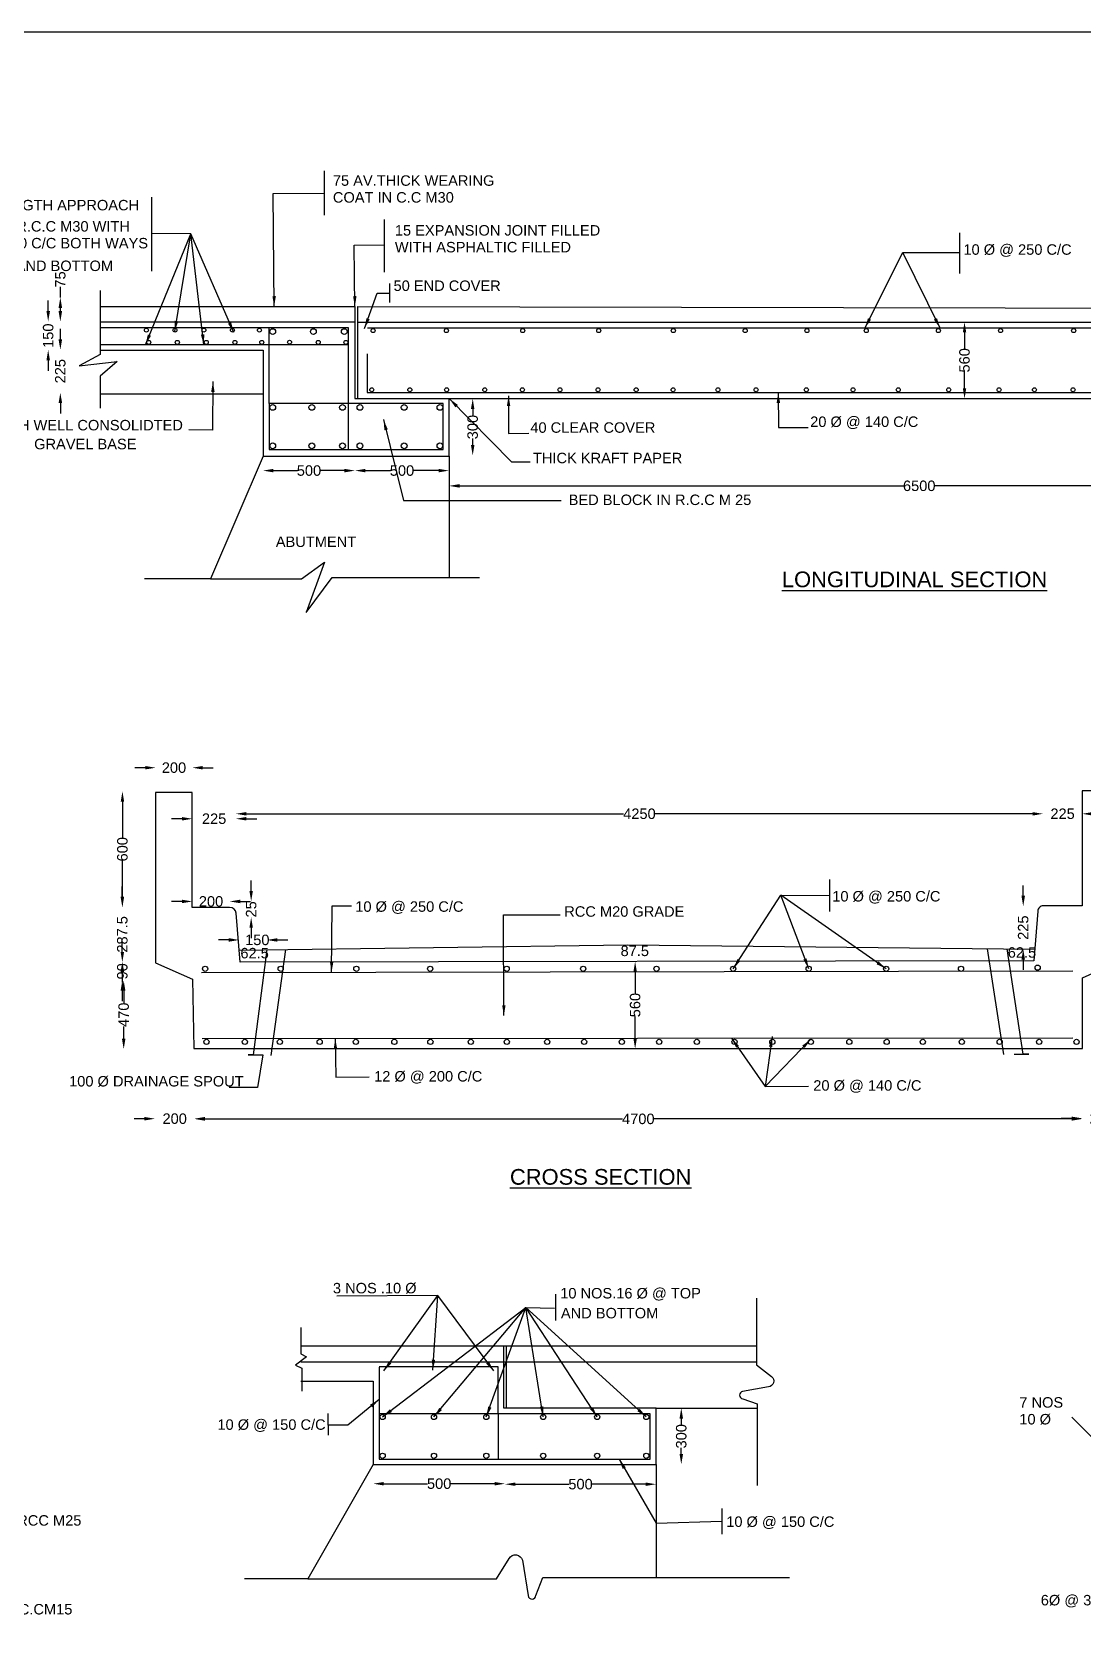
# Model space of a CAD drawing. Header units: millimetres. Extents: x -53216227 to -53198861, y 22132090 to 22143050.
# Drawn here: x -53209085 to -53205064, y 22136948 to 22143050 of the extents above; entities that cross this region are included whole.
import ezdxf

# ---------------------------------------------------------------- set-up
doc = ezdxf.new("R2010")
doc.units = ezdxf.units.MM
doc.header["$MEASUREMENT"] = 0
doc.header["$PDMODE"] = 32
doc.header["$PDSIZE"] = 28
for name, color, linetype in [('DIMENSION', 7, 'Continuous'), ('DRAWING', 2, 'Continuous'), ('TEXT', 7, 'Continuous')]:
    doc.layers.add(name, color=color, linetype=linetype)
doc.styles.get("Standard").update_dxf_attribs({"font": 'arial.ttf', "height": 40})
doc.dimstyles.get("Standard").update_dxf_attribs({"dimtxt": 40, "dimasz": 40, "dimexe": 0.18, "dimexo": 0.0625, "dimgap": 0.09, "dimtad": 0, "dimdec": 0, "dimzin": 0, "dimdsep": 46, "dimtxsty": 'Standard', "dimcen": 0.09, "dimse1": 1, "dimse2": 1, "dimadec": 0, "dimazin": 0, "dimtfac": 1, "dimtdec": 0, "dimtofl": 0, "dimtmove": 0, "dimatfit": 3, "dimfxl": 1, "dimtolj": 1, "dimtzin": 0, "dimarcsym": 0})

# ---------------------------------------------------------------- blocks, each defined once
blk = doc.blocks.new('*D75')
at = {"layer": 'Defpoints', "color": 0, "transparency": 16777216}
for p in [(-53207779.3, 22137496), (-53207779.3, 22137496), (-53207275.4, 22137500.6)]:
    blk.add_point(p, dxfattribs=at)
at = {"layer": 'DIMENSION', "color": 0, "lineweight": -2, "transparency": 16777216}
for p, q in [((-53207739.3, 22137496), (-53207571.6, 22137496)), ((-53207315.4, 22137496), (-53207483.2, 22137496))]:
    blk.add_line(p, q, dxfattribs=at)
at = {"layer": 'DIMENSION', "color": 0, "transparency": 16777216}
for points in [[(-53207739.3, 22137502.6), (-53207739.3, 22137489.3), (-53207779.3, 22137496)], [(-53207315.4, 22137502.6), (-53207315.4, 22137489.3), (-53207275.4, 22137496)]]:
    blk.add_solid(points, dxfattribs=at)
at = {"layer": 'DIMENSION', "color": 0, "transparency": 16777216, "insert": (-53207527.4, 22137496), "char_height": 40, "attachment_point": 5}
blk.add_mtext('\\A1;500', dxfattribs=at)
blk = doc.blocks.new('*D76')
at = {"layer": 'Defpoints', "color": 0, "transparency": 16777216}
for p in [(-53207275.4, 22137496), (-53206698, 22137496), (-53206698, 22137494.1)]:
    blk.add_point(p, dxfattribs=at)
at = {"layer": 'DIMENSION', "color": 0, "lineweight": -2, "transparency": 16777216}
for p, q in [((-53207235.4, 22137494.1), (-53207030.9, 22137494.1)), ((-53206738, 22137494.1), (-53206942.5, 22137494.1))]:
    blk.add_line(p, q, dxfattribs=at)
at = {"layer": 'DIMENSION', "color": 0, "transparency": 16777216}
for points in [[(-53207235.4, 22137500.8), (-53207235.4, 22137487.5), (-53207275.4, 22137494.1)], [(-53206738, 22137500.8), (-53206738, 22137487.5), (-53206698, 22137494.1)]]:
    blk.add_solid(points, dxfattribs=at)
at = {"layer": 'DIMENSION', "color": 0, "transparency": 16777216, "insert": (-53206986.7, 22137494.1), "char_height": 40, "attachment_point": 5}
blk.add_mtext('\\A1;500', dxfattribs=at)
blk = doc.blocks.new('*D77')
at = {"layer": 'Defpoints', "color": 0, "transparency": 16777216}
for p in [(-53206601.3, 22137785.2), (-53206601.3, 22137785.2), (-53206601.3, 22137569.8)]:
    blk.add_point(p, dxfattribs=at)
at = {"layer": 'DIMENSION', "color": 0, "lineweight": -2, "transparency": 16777216}
for p, q in [((-53206601.3, 22137745.2), (-53206601.3, 22137721.7)), ((-53206601.3, 22137609.8), (-53206601.3, 22137633.3))]:
    blk.add_line(p, q, dxfattribs=at)
at = {"layer": 'DIMENSION', "color": 0, "transparency": 16777216}
for points in [[(-53206608, 22137745.2), (-53206594.6, 22137745.2), (-53206601.3, 22137785.2)], [(-53206608, 22137609.8), (-53206594.6, 22137609.8), (-53206601.3, 22137569.8)]]:
    blk.add_solid(points, dxfattribs=at)
at = {"layer": 'DIMENSION', "color": 0, "transparency": 16777216, "insert": (-53206601.3, 22137677.5), "char_height": 40, "attachment_point": 5, "rotation": 90}
blk.add_mtext('\\A1;300', dxfattribs=at)
blk = doc.blocks.new('*D78')
at = {"layer": 'Defpoints', "color": 0, "transparency": 16777216}
for p in [(-53208614.5, 22138892.2), (-53208614.5, 22138891.6), (-53208463.4, 22138890.4)]:
    blk.add_point(p, dxfattribs=at)
at = {"layer": 'DIMENSION', "color": 0, "lineweight": -2, "transparency": 16777216}
for p, q in [((-53208654.5, 22138892.2), (-53208694.5, 22138892.2)), ((-53208423.4, 22138892.2), (-53208383.4, 22138892.2))]:
    blk.add_line(p, q, dxfattribs=at)
at = {"layer": 'DIMENSION', "color": 0, "transparency": 16777216}
for points in [[(-53208654.5, 22138898.9), (-53208654.5, 22138885.5), (-53208614.5, 22138892.2)], [(-53208423.4, 22138898.9), (-53208423.4, 22138885.5), (-53208463.4, 22138892.2)]]:
    blk.add_solid(points, dxfattribs=at)
at = {"layer": 'DIMENSION', "color": 0, "transparency": 16777216, "insert": (-53208539, 22138892.2), "char_height": 40, "attachment_point": 5}
blk.add_mtext('\\A1;200', dxfattribs=at)
blk = doc.blocks.new('*D79')
at = {"layer": 'Defpoints', "color": 0, "transparency": 16777216}
for p in [(-53208463.4, 22138890.4), (-53205068, 22138895.5), (-53205068, 22138891.4)]:
    blk.add_point(p, dxfattribs=at)
at = {"layer": 'DIMENSION', "color": 0, "lineweight": -2, "transparency": 16777216}
for p, q in [((-53208423.4, 22138891.4), (-53206826.3, 22138891.4)), ((-53205108, 22138891.4), (-53206705.2, 22138891.4))]:
    blk.add_line(p, q, dxfattribs=at)
at = {"layer": 'DIMENSION', "color": 0, "transparency": 16777216}
for points in [[(-53208423.4, 22138898.1), (-53208423.4, 22138884.7), (-53208463.4, 22138891.4)], [(-53205108, 22138898.1), (-53205108, 22138884.7), (-53205068, 22138891.4)]]:
    blk.add_solid(points, dxfattribs=at)
at = {"layer": 'DIMENSION', "color": 0, "transparency": 16777216, "insert": (-53206765.7, 22138891.4), "char_height": 40, "attachment_point": 5}
blk.add_mtext('\\A1;4700', dxfattribs=at)
blk = doc.blocks.new('*D80')
at = {"layer": 'Defpoints', "color": 0, "transparency": 16777216}
for p in [(-53206777.8, 22139493.3), (-53206767.1, 22139493.3), (-53206766.5, 22139160.2)]:
    blk.add_point(p, dxfattribs=at)
at = {"layer": 'DIMENSION', "color": 0, "lineweight": -2, "transparency": 16777216}
for p, q in [((-53206777.8, 22139453.3), (-53206777.8, 22139371)), ((-53206777.8, 22139200.2), (-53206777.8, 22139282.6))]:
    blk.add_line(p, q, dxfattribs=at)
at = {"layer": 'DIMENSION', "color": 0, "transparency": 16777216}
for points in [[(-53206784.5, 22139453.3), (-53206771.1, 22139453.3), (-53206777.8, 22139493.3)], [(-53206784.5, 22139200.2), (-53206771.1, 22139200.2), (-53206777.8, 22139160.2)]]:
    blk.add_solid(points, dxfattribs=at)
at = {"layer": 'DIMENSION', "color": 0, "transparency": 16777216, "insert": (-53206777.8, 22139326.8), "char_height": 40, "attachment_point": 5, "rotation": 90}
blk.add_mtext('\\A1;560', dxfattribs=at)
blk = doc.blocks.new('*D81')
at = {"layer": 'Defpoints', "color": 0, "transparency": 16777216}
for p in [(-53205298.4, 22139704.9), (-53205293.5, 22139704.9), (-53205295.9, 22139541.2)]:
    blk.add_point(p, dxfattribs=at)
at = {"layer": 'DIMENSION', "color": 0, "lineweight": -2, "transparency": 16777216}
for p, q in [((-53205293.5, 22139744.9), (-53205293.5, 22139784.9)), ((-53205293.5, 22139501.2), (-53205293.5, 22139461.2))]:
    blk.add_line(p, q, dxfattribs=at)
at = {"layer": 'DIMENSION', "color": 0, "transparency": 16777216}
for points in [[(-53205300.2, 22139744.9), (-53205286.8, 22139744.9), (-53205293.5, 22139704.9)], [(-53205300.2, 22139501.2), (-53205286.8, 22139501.2), (-53205293.5, 22139541.2)]]:
    blk.add_solid(points, dxfattribs=at)
at = {"layer": 'DIMENSION', "color": 0, "transparency": 16777216, "insert": (-53205293.5, 22139623.1), "char_height": 40, "attachment_point": 5, "rotation": 90}
blk.add_mtext('\\A1;225', dxfattribs=at)
blk = doc.blocks.new('*D82')
at = {"layer": 'Defpoints', "color": 0, "transparency": 16777216}
for p in [(-53205068, 22138891.4), (-53204918.4, 22138893.6), (-53204918.4, 22138893.6)]:
    blk.add_point(p, dxfattribs=at)
at = {"layer": 'DIMENSION', "color": 0, "lineweight": -2, "transparency": 16777216}
for p, q in [((-53205108, 22138893.6), (-53205148, 22138893.6)), ((-53204878.4, 22138893.6), (-53204838.4, 22138893.6))]:
    blk.add_line(p, q, dxfattribs=at)
at = {"layer": 'DIMENSION', "color": 0, "transparency": 16777216}
for points in [[(-53205108, 22138900.3), (-53205108, 22138887), (-53205068, 22138893.6)], [(-53204878.4, 22138900.3), (-53204878.4, 22138887), (-53204918.4, 22138893.6)]]:
    blk.add_solid(points, dxfattribs=at)
at = {"layer": 'DIMENSION', "color": 0, "transparency": 16777216, "insert": (-53204993.2, 22138893.6), "char_height": 40, "attachment_point": 5}
blk.add_mtext('\\A1;200', dxfattribs=at)
blk = doc.blocks.new('*D83')
at = {"layer": 'Defpoints', "color": 0, "transparency": 16777216}
for p in [(-53208740.1, 22139421.5), (-53208738.4, 22139158.2), (-53208734, 22139158.2)]:
    blk.add_point(p, dxfattribs=at)
at = {"layer": 'DIMENSION', "color": 0, "lineweight": -2, "transparency": 16777216}
for p, q in [((-53208734, 22139381.5), (-53208734, 22139334.8)), ((-53208734, 22139198.2), (-53208734, 22139244.8))]:
    blk.add_line(p, q, dxfattribs=at)
at = {"layer": 'DIMENSION', "color": 0, "transparency": 16777216}
for points in [[(-53208740.7, 22139381.5), (-53208727.4, 22139381.5), (-53208734, 22139421.5)], [(-53208740.7, 22139198.2), (-53208727.4, 22139198.2), (-53208734, 22139158.2)]]:
    blk.add_solid(points, dxfattribs=at)
at = {"layer": 'DIMENSION', "color": 0, "transparency": 16777216, "insert": (-53208734, 22139289.8), "char_height": 40, "attachment_point": 5, "rotation": 90}
blk.add_mtext('\\A1;470', dxfattribs=at)
blk = doc.blocks.new('*D84')
at = {"layer": 'Defpoints', "color": 0, "transparency": 16777216}
for p in [(-53208739.2, 22139490.2), (-53208736.2, 22139490.2), (-53208734, 22139421.5)]:
    blk.add_point(p, dxfattribs=at)
at = {"layer": 'DIMENSION', "color": 0, "lineweight": -2, "transparency": 16777216}
for p, q in [((-53208739.2, 22139530.2), (-53208739.2, 22139570.2)), ((-53208739.2, 22139381.5), (-53208739.2, 22139341.5))]:
    blk.add_line(p, q, dxfattribs=at)
at = {"layer": 'DIMENSION', "color": 0, "transparency": 16777216}
for points in [[(-53208745.9, 22139530.2), (-53208732.5, 22139530.2), (-53208739.2, 22139490.2)], [(-53208745.9, 22139381.5), (-53208732.5, 22139381.5), (-53208739.2, 22139421.5)]]:
    blk.add_solid(points, dxfattribs=at)
at = {"layer": 'DIMENSION', "color": 0, "transparency": 16777216, "insert": (-53208739.2, 22139455.8), "char_height": 40, "attachment_point": 5, "rotation": 90}
blk.add_mtext('\\A1;90', dxfattribs=at)
blk = doc.blocks.new('*D85')
at = {"layer": 'Defpoints', "color": 0, "transparency": 16777216}
for p in [(-53208739.2, 22139701.1), (-53208737.2, 22139701.1), (-53208738.6, 22139493.6)]:
    blk.add_point(p, dxfattribs=at)
at = {"layer": 'DIMENSION', "color": 0, "lineweight": -2, "transparency": 16777216}
for p, q in [((-53208739.2, 22139741.1), (-53208739.2, 22139781.1)), ((-53208739.2, 22139453.6), (-53208739.2, 22139413.6))]:
    blk.add_line(p, q, dxfattribs=at)
at = {"layer": 'DIMENSION', "color": 0, "transparency": 16777216}
for points in [[(-53208745.9, 22139741.1), (-53208732.5, 22139741.1), (-53208739.2, 22139701.1)], [(-53208745.9, 22139453.6), (-53208732.5, 22139453.6), (-53208739.2, 22139493.6)]]:
    blk.add_solid(points, dxfattribs=at)
at = {"layer": 'DIMENSION', "color": 0, "transparency": 16777216, "insert": (-53208739.2, 22139597.4), "char_height": 40, "attachment_point": 5, "rotation": 90}
blk.add_mtext('\\A1;287.5', dxfattribs=at)
blk = doc.blocks.new('*D86')
at = {"layer": 'Defpoints', "color": 0, "transparency": 16777216}
for p in [(-53208738.8, 22140144.6), (-53208737.5, 22140144.6), (-53208737.2, 22139701.1)]:
    blk.add_point(p, dxfattribs=at)
at = {"layer": 'DIMENSION', "color": 0, "lineweight": -2, "transparency": 16777216}
for p, q in [((-53208738.8, 22140104.6), (-53208738.8, 22139967.2)), ((-53208738.8, 22139741.1), (-53208738.8, 22139878.5))]:
    blk.add_line(p, q, dxfattribs=at)
at = {"layer": 'DIMENSION', "color": 0, "transparency": 16777216}
for points in [[(-53208745.5, 22140104.6), (-53208732.2, 22140104.6), (-53208738.8, 22140144.6)], [(-53208745.5, 22139741.1), (-53208732.2, 22139741.1), (-53208738.8, 22139701.1)]]:
    blk.add_solid(points, dxfattribs=at)
at = {"layer": 'DIMENSION', "color": 0, "transparency": 16777216, "insert": (-53208738.8, 22139922.9), "char_height": 40, "attachment_point": 5, "rotation": 90}
blk.add_mtext('\\A1;600', dxfattribs=at)
blk = doc.blocks.new('*D87')
at = {"layer": 'Defpoints', "color": 0, "transparency": 16777216}
for p in [(-53208471.5, 22140234.9), (-53208611.8, 22140140.5), (-53208471.5, 22140140.5)]:
    blk.add_point(p, dxfattribs=at)
at = {"layer": 'DIMENSION', "color": 0, "lineweight": -2, "transparency": 16777216}
for p, q in [((-53208651.8, 22140234.9), (-53208691.8, 22140234.9)), ((-53208431.5, 22140234.9), (-53208391.5, 22140234.9))]:
    blk.add_line(p, q, dxfattribs=at)
at = {"layer": 'DIMENSION', "color": 0, "transparency": 16777216}
for points in [[(-53208651.8, 22140241.6), (-53208651.8, 22140228.3), (-53208611.8, 22140234.9)], [(-53208431.5, 22140241.6), (-53208431.5, 22140228.3), (-53208471.5, 22140234.9)]]:
    blk.add_solid(points, dxfattribs=at)
at = {"layer": 'DIMENSION', "color": 0, "transparency": 16777216, "insert": (-53208541.7, 22140234.9), "char_height": 40, "attachment_point": 5}
blk.add_mtext('\\A1;200', dxfattribs=at)
blk = doc.blocks.new('*D88')
at = {"layer": 'Defpoints', "color": 0, "transparency": 16777216}
for p in [(-53208471.5, 22140039.6), (-53208304.9, 22140039.6), (-53208304.9, 22140039.6)]:
    blk.add_point(p, dxfattribs=at)
at = {"layer": 'DIMENSION', "color": 0, "lineweight": -2, "transparency": 16777216}
for p, q in [((-53208511.5, 22140039.6), (-53208551.5, 22140039.6)), ((-53208264.9, 22140039.6), (-53208224.9, 22140039.6))]:
    blk.add_line(p, q, dxfattribs=at)
at = {"layer": 'DIMENSION', "color": 0, "transparency": 16777216}
for points in [[(-53208511.5, 22140046.3), (-53208511.5, 22140032.9), (-53208471.5, 22140039.6)], [(-53208264.9, 22140046.3), (-53208264.9, 22140032.9), (-53208304.9, 22140039.6)]]:
    blk.add_solid(points, dxfattribs=at)
at = {"layer": 'DIMENSION', "color": 0, "transparency": 16777216, "insert": (-53208388.2, 22140039.6), "char_height": 40, "attachment_point": 5}
blk.add_mtext('\\A1;225', dxfattribs=at)
blk = doc.blocks.new('*D89')
at = {"layer": 'Defpoints', "color": 0, "transparency": 16777216}
for p in [(-53208304.9, 22140039.6), (-53205217.8, 22140058.6), (-53205217.8, 22140047.3)]:
    blk.add_point(p, dxfattribs=at)
at = {"layer": 'DIMENSION', "color": 0, "lineweight": -2, "transparency": 16777216}
for p, q in [((-53208264.9, 22140058.6), (-53206821.9, 22140058.6)), ((-53205257.8, 22140058.6), (-53206700.8, 22140058.6))]:
    blk.add_line(p, q, dxfattribs=at)
at = {"layer": 'DIMENSION', "color": 0, "transparency": 16777216}
for points in [[(-53208264.9, 22140065.2), (-53208264.9, 22140051.9), (-53208304.9, 22140058.6)], [(-53205257.8, 22140065.2), (-53205257.8, 22140051.9), (-53205217.8, 22140058.6)]]:
    blk.add_solid(points, dxfattribs=at)
at = {"layer": 'DIMENSION', "color": 0, "transparency": 16777216, "insert": (-53206761.3, 22140058.6), "char_height": 40, "attachment_point": 5}
blk.add_mtext('\\A1;4250', dxfattribs=at)
blk = doc.blocks.new('*D90')
at = {"layer": 'Defpoints', "color": 0, "transparency": 16777216}
for p in [(-53205217.8, 22140058.6), (-53205068, 22140058.6), (-53205068, 22140058.6)]:
    blk.add_point(p, dxfattribs=at)
at = {"layer": 'DIMENSION', "color": 0, "lineweight": -2, "transparency": 16777216}
for p, q in [((-53205257.8, 22140058.6), (-53205297.8, 22140058.6)), ((-53205028, 22140058.6), (-53204988, 22140058.6))]:
    blk.add_line(p, q, dxfattribs=at)
at = {"layer": 'DIMENSION', "color": 0, "transparency": 16777216}
for points in [[(-53205257.8, 22140065.2), (-53205257.8, 22140051.9), (-53205217.8, 22140058.6)], [(-53205028, 22140065.2), (-53205028, 22140051.9), (-53205068, 22140058.6)]]:
    blk.add_solid(points, dxfattribs=at)
at = {"layer": 'DIMENSION', "color": 0, "transparency": 16777216, "insert": (-53205142.9, 22140058.6), "char_height": 40, "attachment_point": 5}
blk.add_mtext('\\A1;225', dxfattribs=at)
blk = doc.blocks.new('*D91')
at = {"layer": 'Defpoints', "color": 0, "transparency": 16777216}
for p in [(-53208292, 22139537.5), (-53208186.4, 22139576), (-53208186.4, 22139538.9)]:
    blk.add_point(p, dxfattribs=at)
at = {"layer": 'DIMENSION', "color": 0, "lineweight": -2, "transparency": 16777216}
for p, q in [((-53208332, 22139576), (-53208372, 22139576)), ((-53208146.4, 22139576), (-53208106.4, 22139576))]:
    blk.add_line(p, q, dxfattribs=at)
at = {"layer": 'DIMENSION', "color": 0, "transparency": 16777216}
for points in [[(-53208332, 22139582.7), (-53208332, 22139569.4), (-53208292, 22139576)], [(-53208146.4, 22139582.7), (-53208146.4, 22139569.4), (-53208186.4, 22139576)]]:
    blk.add_solid(points, dxfattribs=at)
at = {"layer": 'DIMENSION', "color": 0, "transparency": 16777216, "insert": (-53208223, 22139576), "char_height": 40, "attachment_point": 5}
blk.add_mtext('\\A1;150', dxfattribs=at)
blk = doc.blocks.new('*D92')
at = {"layer": 'Defpoints', "color": 0, "transparency": 16777216}
for p in [(-53208471.5, 22139723.3), (-53208471.5, 22139700.4), (-53208328.4, 22139700.4)]:
    blk.add_point(p, dxfattribs=at)
at = {"layer": 'DIMENSION', "color": 0, "lineweight": -2, "transparency": 16777216}
for p, q in [((-53208511.5, 22139723.3), (-53208551.5, 22139723.3)), ((-53208288.4, 22139723.3), (-53208248.4, 22139723.3))]:
    blk.add_line(p, q, dxfattribs=at)
at = {"layer": 'DIMENSION', "color": 0, "transparency": 16777216}
for points in [[(-53208511.5, 22139730), (-53208511.5, 22139716.7), (-53208471.5, 22139723.3)], [(-53208288.4, 22139730), (-53208288.4, 22139716.7), (-53208328.4, 22139723.3)]]:
    blk.add_solid(points, dxfattribs=at)
at = {"layer": 'DIMENSION', "color": 0, "transparency": 16777216, "insert": (-53208400, 22139723.3), "char_height": 40, "attachment_point": 5}
blk.add_mtext('\\A1;200', dxfattribs=at)
blk = doc.blocks.new('*D93')
at = {"layer": 'Defpoints', "color": 0, "transparency": 16777216}
for p in [(-53208246.4, 22139723.3), (-53208244.5, 22139723.3), (-53208244.5, 22139662.8)]:
    blk.add_point(p, dxfattribs=at)
at = {"layer": 'DIMENSION', "color": 0, "lineweight": -2, "transparency": 16777216}
for p, q in [((-53208246.4, 22139763.3), (-53208246.4, 22139803.3)), ((-53208246.4, 22139622.8), (-53208246.4, 22139582.8))]:
    blk.add_line(p, q, dxfattribs=at)
at = {"layer": 'DIMENSION', "color": 0, "transparency": 16777216}
for points in [[(-53208253.1, 22139763.3), (-53208239.8, 22139763.3), (-53208246.4, 22139723.3)], [(-53208253.1, 22139622.8), (-53208239.8, 22139622.8), (-53208246.4, 22139662.8)]]:
    blk.add_solid(points, dxfattribs=at)
at = {"layer": 'DIMENSION', "color": 0, "transparency": 16777216, "insert": (-53208246.4, 22139693), "char_height": 40, "attachment_point": 5, "rotation": 90}
blk.add_mtext('\\A1;25', dxfattribs=at)
blk = doc.blocks.new('*D112')
at = {"layer": 'Defpoints', "color": 0, "transparency": 16777216}
for p in [(-53208201.1, 22141373.4), (-53208201.1, 22141371.4), (-53207849.6, 22141375.4)]:
    blk.add_point(p, dxfattribs=at)
at = {"layer": 'DIMENSION', "color": 0, "lineweight": -2, "transparency": 16777216}
for p, q in [((-53208161.1, 22141371.4), (-53208069.5, 22141371.4)), ((-53207889.6, 22141371.4), (-53207981.1, 22141371.4))]:
    blk.add_line(p, q, dxfattribs=at)
at = {"layer": 'DIMENSION', "color": 0, "transparency": 16777216}
for points in [[(-53208161.1, 22141378.1), (-53208161.1, 22141364.7), (-53208201.1, 22141371.4)], [(-53207889.6, 22141378.1), (-53207889.6, 22141364.7), (-53207849.6, 22141371.4)]]:
    blk.add_solid(points, dxfattribs=at)
at = {"layer": 'DIMENSION', "color": 0, "transparency": 16777216, "insert": (-53208025.3, 22141371.4), "char_height": 40, "attachment_point": 5}
blk.add_mtext('\\A1;500', dxfattribs=at)
blk = doc.blocks.new('*D113')
at = {"layer": 'Defpoints', "color": 0, "transparency": 16777216}
for p in [(-53207849.6, 22141371.4), (-53207489.5, 22141371.4), (-53207489.5, 22141371.4)]:
    blk.add_point(p, dxfattribs=at)
at = {"layer": 'DIMENSION', "color": 0, "lineweight": -2, "transparency": 16777216}
for p, q in [((-53207809.6, 22141371.4), (-53207713.8, 22141371.4)), ((-53207529.5, 22141371.4), (-53207625.3, 22141371.4))]:
    blk.add_line(p, q, dxfattribs=at)
at = {"layer": 'DIMENSION', "color": 0, "transparency": 16777216}
for points in [[(-53207809.6, 22141378.1), (-53207809.6, 22141364.7), (-53207849.6, 22141371.4)], [(-53207529.5, 22141378.1), (-53207529.5, 22141364.7), (-53207489.5, 22141371.4)]]:
    blk.add_solid(points, dxfattribs=at)
at = {"layer": 'DIMENSION', "color": 0, "transparency": 16777216, "insert": (-53207669.5, 22141371.4), "char_height": 40, "attachment_point": 5}
blk.add_mtext('\\A1;500', dxfattribs=at)
blk = doc.blocks.new('*D114')
at = {"layer": 'Defpoints', "color": 0, "transparency": 16777216}
for p in [(-53207399.1, 22141646.6), (-53207399.1, 22141646.6), (-53207399.1, 22141429.2)]:
    blk.add_point(p, dxfattribs=at)
at = {"layer": 'DIMENSION', "color": 0, "lineweight": -2, "transparency": 16777216}
for p, q in [((-53207399.1, 22141606.6), (-53207399.1, 22141582.1)), ((-53207399.1, 22141469.2), (-53207399.1, 22141493.7))]:
    blk.add_line(p, q, dxfattribs=at)
at = {"layer": 'DIMENSION', "color": 0, "transparency": 16777216}
for points in [[(-53207405.8, 22141606.6), (-53207392.5, 22141606.6), (-53207399.1, 22141646.6)], [(-53207405.8, 22141469.2), (-53207392.5, 22141469.2), (-53207399.1, 22141429.2)]]:
    blk.add_solid(points, dxfattribs=at)
at = {"layer": 'DIMENSION', "color": 0, "transparency": 16777216, "insert": (-53207399.1, 22141537.9), "char_height": 40, "attachment_point": 5, "rotation": 90}
blk.add_mtext('\\A1;300', dxfattribs=at)
blk = doc.blocks.new('*D115')
at = {"layer": 'Defpoints', "color": 0, "transparency": 16777216}
for p in [(-53208976.3, 22141833.3), (-53208976.3, 22141669.9), (-53208976.3, 22141669.9)]:
    blk.add_point(p, dxfattribs=at)
at = {"layer": 'DIMENSION', "color": 0, "lineweight": -2, "transparency": 16777216}
for p, q in [((-53208976.3, 22141873.3), (-53208976.3, 22141913.3)), ((-53208976.3, 22141629.9), (-53208976.3, 22141589.9))]:
    blk.add_line(p, q, dxfattribs=at)
at = {"layer": 'DIMENSION', "color": 0, "transparency": 16777216}
for points in [[(-53208983, 22141873.3), (-53208969.6, 22141873.3), (-53208976.3, 22141833.3)], [(-53208983, 22141629.9), (-53208969.6, 22141629.9), (-53208976.3, 22141669.9)]]:
    blk.add_solid(points, dxfattribs=at)
at = {"layer": 'DIMENSION', "color": 0, "transparency": 16777216, "insert": (-53208976.3, 22141751.6), "char_height": 40, "attachment_point": 5, "rotation": 90}
blk.add_mtext('\\A1;225', dxfattribs=at)
blk = doc.blocks.new('*D116')
at = {"layer": 'Defpoints', "color": 0, "transparency": 16777216}
for p in [(-53209022.7, 22141941.6), (-53208979.6, 22141941.6), (-53208976.3, 22141833.3)]:
    blk.add_point(p, dxfattribs=at)
at = {"layer": 'DIMENSION', "color": 0, "lineweight": -2, "transparency": 16777216}
for p, q in [((-53209022.7, 22141981.6), (-53209022.7, 22142021.6)), ((-53209022.7, 22141793.3), (-53209022.7, 22141753.3))]:
    blk.add_line(p, q, dxfattribs=at)
at = {"layer": 'DIMENSION', "color": 0, "transparency": 16777216}
for points in [[(-53209029.4, 22141981.6), (-53209016, 22141981.6), (-53209022.7, 22141941.6)], [(-53209029.4, 22141793.3), (-53209016, 22141793.3), (-53209022.7, 22141833.3)]]:
    blk.add_solid(points, dxfattribs=at)
at = {"layer": 'DIMENSION', "color": 0, "transparency": 16777216, "insert": (-53209022.7, 22141887.4), "char_height": 40, "attachment_point": 5, "rotation": 90}
blk.add_mtext('\\A1;150', dxfattribs=at)
blk = doc.blocks.new('*D117')
at = {"layer": 'Defpoints', "color": 0, "transparency": 16777216}
for p in [(-53208976.4, 22142033.9), (-53208976.3, 22142033.9), (-53208976.3, 22141941.6)]:
    blk.add_point(p, dxfattribs=at)
at = {"layer": 'DIMENSION', "color": 0, "lineweight": -2, "transparency": 16777216}
for p, q in [((-53208976.3, 22142033.9), (-53208976.3, 22142073.9)), ((-53208976.3, 22141981.6), (-53208976.3, 22141993.9))]:
    blk.add_line(p, q, dxfattribs=at)
at = {"layer": 'DIMENSION', "color": 0, "transparency": 16777216}
for points in [[(-53208983, 22141993.9), (-53208969.6, 22141993.9), (-53208976.3, 22142033.9)], [(-53208983, 22141981.6), (-53208969.6, 22141981.6), (-53208976.3, 22141941.6)]]:
    blk.add_solid(points, dxfattribs=at)
at = {"layer": 'DIMENSION', "color": 0, "transparency": 16777216, "insert": (-53208976.3, 22142102.6), "char_height": 40, "attachment_point": 5, "rotation": 90}
blk.add_mtext('\\A1;75', dxfattribs=at)
blk = doc.blocks.new('*D118')
at = {"layer": 'Defpoints', "color": 0, "transparency": 16777216}
for p in [(-53205517.9, 22141939.7), (-53205517.9, 22141939.7), (-53205517.9, 22141646.6)]:
    blk.add_point(p, dxfattribs=at)
at = {"layer": 'DIMENSION', "color": 0, "lineweight": -2, "transparency": 16777216}
for p, q in [((-53205517.9, 22141899.7), (-53205517.9, 22141837.4)), ((-53205517.9, 22141686.6), (-53205517.9, 22141749))]:
    blk.add_line(p, q, dxfattribs=at)
at = {"layer": 'DIMENSION', "color": 0, "transparency": 16777216}
for points in [[(-53205524.6, 22141899.7), (-53205511.3, 22141899.7), (-53205517.9, 22141939.7)], [(-53205524.6, 22141686.6), (-53205511.3, 22141686.6), (-53205517.9, 22141646.6)]]:
    blk.add_solid(points, dxfattribs=at)
at = {"layer": 'DIMENSION', "color": 0, "transparency": 16777216, "insert": (-53205517.9, 22141793.2), "char_height": 40, "attachment_point": 5, "rotation": 90}
blk.add_mtext('\\A1;560', dxfattribs=at)
blk = doc.blocks.new('*D119')
at = {"layer": 'Defpoints', "color": 0, "transparency": 16777216}
for p in [(-53207489.5, 22141325.7), (-53203892.9, 22141313), (-53203892.9, 22141313)]:
    blk.add_point(p, dxfattribs=at)
at = {"layer": 'DIMENSION', "color": 0, "lineweight": -2, "transparency": 16777216}
for p, q in [((-53207449.5, 22141313), (-53205751.1, 22141313)), ((-53203932.9, 22141313), (-53205631.3, 22141313))]:
    blk.add_line(p, q, dxfattribs=at)
at = {"layer": 'DIMENSION', "color": 0, "transparency": 16777216}
for points in [[(-53207449.5, 22141319.6), (-53207449.5, 22141306.3), (-53207489.5, 22141313)], [(-53203932.9, 22141319.6), (-53203932.9, 22141306.3), (-53203892.9, 22141313)]]:
    blk.add_solid(points, dxfattribs=at)
at = {"layer": 'DIMENSION', "color": 0, "transparency": 16777216, "insert": (-53205691.2, 22141313), "char_height": 40, "attachment_point": 5}
blk.add_mtext('\\A1;6500', dxfattribs=at)

msp = doc.modelspace()

# ---------------------------------------------------------------- linework, layer by layer
at = {"layer": 'DIMENSION', "color": 0}
msp.add_lwpolyline([(-53198861.5, 22132090.3), (-53216227.3, 22132090.3), (-53216227.3, 22143049.6), (-53198861.5, 22143049.6)], close=True, dxfattribs=at)
at = {"layer": 'DIMENSION'}
for points in [[(-53207967.5, 22142517.9), (-53207967.5, 22142348.8)], [(-53208626.4, 22142134.4), (-53208626.4, 22142417.4)], [(-53207737.6, 22142332.2), (-53207737.6, 22142129.9)], [(-53205537.5, 22142280.6), (-53205537.5, 22142125.5)], [(-53207716.7, 22142087.2), (-53207716.7, 22142014.2)], [(-53206033, 22139685.4), (-53206033, 22139807.7)], [(-53207082.7, 22138221.7), (-53207082.7, 22138120.9)], [(-53207877.1, 22137720.4), (-53207951.7, 22137720.4), (-53207951.7, 22137765.1)], [(-53207951.7, 22137720.4), (-53207951.7, 22137682.2)], [(-53206446.6, 22137401.6), (-53206446.6, 22137303.5)]]:
    msp.add_lwpolyline(points, dxfattribs=at)
for centre, radius in [((-53208647.1, 22141908.7), 7.68), ((-53208537.9, 22141908.7), 7.68), ((-53208427.3, 22141908.7), 7.68), ((-53208317.9, 22141908.7), 7.68), ((-53208214.8, 22141908.7), 7.68), ((-53208164.1, 22141903.3), 11), ((-53208008.4, 22141903.3), 11), ((-53207890.2, 22141903.3), 11), ((-53207780, 22141907), 7.68), ((-53207499.8, 22141907), 7.68), ((-53207207.7, 22141907), 7.68), ((-53206917.2, 22141907), 7.68), ((-53206631.7, 22141907), 7.68), ((-53206356.9, 22141907), 7.68), ((-53206120.7, 22141907), 7.68), ((-53205893.7, 22141907), 7.68), ((-53205618.1, 22141907), 7.68), ((-53205380.2, 22141907), 7.68), ((-53205100.5, 22141907), 7.68), ((-53208637.9, 22141861.8), 7.68), ((-53208528.8, 22141861.8), 7.68), ((-53208418.2, 22141861.8), 7.68), ((-53208308.8, 22141861.8), 7.68), ((-53208205.7, 22141861.8), 7.68), ((-53208099.5, 22141862.6), 7.68), ((-53207989.9, 22141861.8), 7.68), ((-53207884.2, 22141861.8), 7.68), ((-53207785, 22141680.5), 7.68), ((-53207639.6, 22141680.5), 7.68), ((-53207499, 22141680.5), 7.68), ((-53207352.8, 22141680.5), 7.68), ((-53207209.2, 22141680.5), 7.68), ((-53207065.3, 22141680.5), 7.68), ((-53206919.7, 22141680.5), 7.68), ((-53206773.9, 22141680.5), 7.68), ((-53206632.6, 22141680.5), 7.68), ((-53206461, 22141680.5), 7.68), ((-53206315.3, 22141680.5), 7.68), ((-53206123, 22141680.5), 7.68), ((-53205944.2, 22141680.5), 7.68), ((-53205771.3, 22141680.5), 7.68), ((-53205578.3, 22141680.5), 7.68), ((-53205385.8, 22141680.5), 7.68), ((-53205250.4, 22141680.5), 7.68), ((-53205103, 22141680.5), 7.68), ((-53208164.1, 22141613.2), 11), ((-53208014.5, 22141613.2), 11), ((-53207897, 22141613.2), 11), ((-53207830.6, 22141613.2), 11), ((-53207661.3, 22141613.2), 11), ((-53207524.4, 22141613.2), 11), ((-53208164.1, 22141466.3), 11), ((-53208014.5, 22141466.3), 11), ((-53207897, 22141466.3), 11), ((-53207830.6, 22141466.3), 11), ((-53207661.3, 22141466.3), 11), ((-53207524.4, 22141466.3), 11)]:
    msp.add_circle(centre, radius, dxfattribs=at)
at = {"layer": 'DRAWING', "color": 0}
for points in [[(-53208824.6, 22142060.2), (-53208824.6, 22141816.1), (-53208904.1, 22141771.7), (-53208758.6, 22141789.2), (-53208823.6, 22141733.2), (-53208823.6, 22141610)], [(-53208824.6, 22141998.7), (-53207849.6, 22141998.7), (-53207849.6, 22141646.6), (-53203493.2, 22141646.6), (-53203493.2, 22141989.7), (-53202521.7, 22141989.7)], [(-53207838.6, 22141646.6), (-53207838.6, 22141998.7), (-53203504.8, 22141989.7), (-53203504.8, 22141646.6)], [(-53207849.6, 22141939.7), (-53208824.6, 22141939.7)], [(-53208824.6, 22141919.3), (-53207875.1, 22141919.3), (-53207875.1, 22141451.7), (-53207512.1, 22141451.7), (-53207512.1, 22141627.8), (-53208178.2, 22141627.8), (-53208178.2, 22141451.7), (-53207875.1, 22141451.7)], [(-53208178.2, 22141627.8), (-53208178.2, 22141919.3)], [(-53207838.6, 22141939.7), (-53203504.8, 22141939.7)], [(-53203537.7, 22141916), (-53207801.9, 22141916)], [(-53207875.1, 22141852.5), (-53208824.6, 22141852.5)], [(-53208824.6, 22141831.5), (-53208200.2, 22141831.5), (-53208200.2, 22141427.2), (-53207488.7, 22141427.2), (-53207488.7, 22141646.6)], [(-53207802.4, 22141818.1), (-53207802.4, 22141670.2), (-53203540.4, 22141670.2), (-53203540.4, 22141813.5)], [(-53208200.2, 22141664), (-53208823.6, 22141664)], [(-53208200.2, 22141427.2), (-53208401.8, 22140957.6)], [(-53207489.5, 22141427.2), (-53207489.5, 22140962.2)], [(-53208401.8, 22140957.6), (-53208053.6, 22140957.6), (-53207966.3, 22141021.7), (-53208036.3, 22140828.1), (-53207937.2, 22140962.2), (-53207372.6, 22140962.2)], [(-53208401.8, 22140957.6), (-53208654.1, 22140957.6)], [(-53208186.4, 22139538.9), (-53208238.3, 22139136), (-53208258, 22139136), (-53208238.3, 22139136), (-53208202.1, 22139136), (-53208221.9, 22139011.9), (-53208331, 22139011.9)], [(-53208292, 22139537.5), (-53206806.2, 22139557.3), (-53205249.4, 22139540.7)], [(-53208169.9, 22139133.7), (-53208114.1, 22139539.9)], [(-53205431.9, 22139542.7), (-53205369.2, 22139138.3)], [(-53205328.7, 22139139.6), (-53205272, 22139139.6), (-53205294.1, 22139139.6), (-53205355.4, 22139541.9)], [(-53208437, 22139452), (-53205103.4, 22139457.4)], [(-53208433.7, 22139198.8), (-53205103.3, 22139201.4)], [(-53208056.4, 22138093.1), (-53208056.4, 22137993.3), (-53208034.7, 22137981.2), (-53208077.2, 22137949.4), (-53208052.4, 22137937.7), (-53208052.4, 22137849.5)], [(-53208056.4, 22138023.6), (-53206314, 22138023.6)], [(-53206698, 22137785.2), (-53207280, 22137785.2), (-53207280, 22138023.6)], [(-53207270.5, 22138023.6), (-53207270.5, 22137785.2)], [(-53208056.4, 22137961.9), (-53206314, 22137961.9)], [(-53207756.7, 22137942.4), (-53207756.7, 22137590.1), (-53206720.1, 22137590.1), (-53206720.1, 22137763.3), (-53207301.2, 22137763.3), (-53207301.2, 22137942.5), (-53207756.7, 22137942.5)], [(-53208056.4, 22137887.7), (-53207780.4, 22137887.7)], [(-53207780.4, 22137887.7), (-53207780.4, 22137569.4), (-53206698, 22137569.4), (-53206698, 22137785.2), (-53206311.2, 22137785.2)], [(-53207301.2, 22137763.3), (-53207756.7, 22137763.3)], [(-53207301.2, 22137763.3), (-53207301.2, 22137590.1)], [(-53207780.4, 22137569.4), (-53208030.3, 22137132), (-53208272.5, 22137132)], [(-53206698, 22137569.4), (-53206698, 22137136.8)]]:
    msp.add_lwpolyline(points, dxfattribs=at)
for points in [[(-53208466.1, 22139160.2), (-53205066.9, 22139160.2), (-53205066.9, 22139430.6), (-53204923.1, 22139496), (-53204923.1, 22140146.6), (-53205068, 22140146.6), (-53205068, 22139706.8), (-53205217.3, 22139706.8, 0.427435), (-53205237.3, 22139685.8), (-53205253.1, 22139496), (-53208288, 22139490.6), (-53208303.9, 22139677.9, 0.395446), (-53208328.9, 22139700.4), (-53208471.5, 22139700.4), (-53208471.5, 22140140.5), (-53208611.8, 22140140.5), (-53208611.8, 22139488.5), (-53208470.3, 22139426.4), (-53208466.1, 22139160.2)], [(-53206314, 22138206.3), (-53206314, 22137951.2), (-53206256.4, 22137906.4, -0.680294), (-53206268, 22137866.5), (-53206366.7, 22137848.8, 0.853208), (-53206366.1, 22137820.6), (-53206311.2, 22137801.2), (-53206311.2, 22137488.8)], [(-53208030.3, 22137132), (-53207308.4, 22137132), (-53207259.6, 22137210.5, -0.651066), (-53207209.1, 22137203.4), (-53207187.3, 22137067.8, 0.868889), (-53207157.1, 22137068.4), (-53207131.1, 22137136.8), (-53206187.1, 22137136.8)]]:
    msp.add_lwpolyline(points, format="xyb", dxfattribs=at)
for centre in [(-53208422.6, 22139465.6), (-53208133.4, 22139465.6), (-53207844.1, 22139465.6), (-53207561.6, 22139465.6), (-53207269.1, 22139465.6), (-53206976.2, 22139465.6), (-53206696, 22139465.6), (-53206402.5, 22139465.6), (-53206113.9, 22139465.6), (-53205817.8, 22139465.6), (-53205531.2, 22139465.6), (-53205238.3, 22139470.2), (-53208417.5, 22139186), (-53208270.4, 22139186), (-53208136.6, 22139186), (-53207984.3, 22139186), (-53207845.9, 22139186), (-53207698.8, 22139186), (-53207560.9, 22139186), (-53207406.5, 22139186), (-53207268.6, 22139186), (-53207114.2, 22139186), (-53206972.8, 22139186), (-53206828.7, 22139186), (-53206685.7, 22139186), (-53206541.6, 22139186), (-53206397.5, 22139186), (-53206252.9, 22139186), (-53206105.8, 22139186), (-53205958.6, 22139186), (-53205815.6, 22139186), (-53205677.7, 22139186), (-53205528.4, 22139186), (-53205383.7, 22139186), (-53205232.5, 22139186), (-53205089.4, 22139186), (-53207743.7, 22137751.4), (-53207547.3, 22137751.4), (-53207347.1, 22137751.4), (-53207129.3, 22137751.4), (-53206922.8, 22137751.4), (-53206735.2, 22137751.4), (-53207743.7, 22137603), (-53207547.3, 22137603), (-53207347.1, 22137603), (-53207129.3, 22137603), (-53206922.8, 22137603), (-53206735.2, 22137603)]:
    msp.add_circle(centre, 9.96, dxfattribs=at)

# ---------------------------------------------------------------- texts
at = {"layer": 'TEXT', "color": 0}
for s, height, p in [('75 AV.THICK WEARING ', 40, (-53207933.9, 22142460.9)), ('3500 LENGTH APPROACH', 40, (-53209370.5, 22142366.9)), ('COAT IN C.C M30', 40, (-53207933.9, 22142396.6)), ('SLAB IN R.C.C M30 WITH', 40, (-53209374.4, 22142285.8)), ('15 EXPANSION JOINT FILLED', 40, (-53207696.8, 22142270.4)), ('12Ø @150 C/C BOTH WAYS', 40, (-53209374.4, 22142221.5)), ('WITH ASPHALTIC FILLED', 40, (-53207696.8, 22142206.2)), ('10 Ø @ 250 C/C', 40, (-53205522.1, 22142197.1)), ('AT TOP AND BOTTOM', 40, (-53209364.4, 22142134.8)), ('50 END COVER', 40, (-53207701.8, 22142058.7)), ('225 TH WELL CONSOLIDTED', 40, (-53209277.5, 22141525.3)), ('40 CLEAR COVER', 40, (-53207178.6, 22141516.1)), ('20 Ø @ 140 C/C', 40, (-53206108.3, 22141538.4)), ('GRAVEL BASE', 40, (-53209076.4, 22141453)), ('THICK KRAFT PAPER', 40, (-53207168.7, 22141399.6)), ('BED BLOCK IN R.C.C M 25', 40, (-53207032.1, 22141239.7)), ('ABUTMENT', 40, (-53208152.1, 22141079.3)), ('%%ULONGITUDINAL SECTION', 60, (-53206216.6, 22140925.4)), ('10 Ø @ 250 C/C', 40, (-53207848.2, 22139683.8)), ('10 Ø @ 250 C/C', 40, (-53206023.8, 22139723.1)), ('RCC M20 GRADE', 40, (-53207049, 22139664.9)), ('62.5', 40, (-53208287.6, 22139505.6)), ('87.5', 40, (-53206833.5, 22139514.2)), ('62.5', 40, (-53205352.7, 22139508.2)), ('100 Ø DRAINAGE SPOUT', 40, (-53208942.8, 22139015.5)), ('12 Ø @ 200 C/C', 40, (-53207776.1, 22139034.5)), ('20 Ø @ 140 C/C', 40, (-53206096.4, 22138999.5)), ('%%UCROSS SECTION', 60, (-53207256.7, 22138639.8)), ('3 NOS .10 Ø', 40, (-53207933.7, 22138224.2)), ('10 NOS.16 Ø @ TOP', 40, (-53207064.3, 22138204.7)), ('AND BOTTOM', 40, (-53207061.7, 22138128.5)), ('7 NOS ', 40, (-53205308.3, 22137787)), ('10 Ø', 40, (-53205308.3, 22137722.8)), ('10 Ø @ 150 C/C', 40, (-53208375.4, 22137702.2)), ('CAP IN RCC M25', 40, (-53209342.9, 22137335.7)), ('10 Ø @ 150 C/C', 40, (-53206429.4, 22137330.8)), ('PIER IN.C.CM15', 40, (-53209352.5, 22136995.8)), ('6Ø @ 300 C/C', 40, (-53205226.3, 22137030.6))]:
    msp.add_text(s, height=height, dxfattribs=at).set_placement(p)

# ---------------------------------------------------------------- dimensions: what is measured, and where the dimension line sits
at = {"layer": 'DIMENSION', "color": 0}
for base, p1, p2, text, picture, middle in [((-53208976.3, 22142033.9), (-53208976.3, 22141941.6), (-53208976.4, 22142033.9), '75', '*D117', (-53208976.3, 22142102.6)), ((-53208976.3, 22141669.9), (-53208976.3, 22141833.3), (-53208976.3, 22141669.9), '225', '*D115', (-53208976.3, 22141751.6)), ((-53205517.9, 22141939.7), (-53205517.9, 22141646.6), (-53205517.9, 22141939.7), '560', '*D118', (-53205517.9, 22141793.2)), ((-53207399.1, 22141646.6), (-53207399.1, 22141429.2), (-53207399.1, 22141646.6), '300', '*D114', (-53207399.1, 22141537.9)), ((-53208738.8, 22140144.6), (-53208737.2, 22139701.1), (-53208737.5, 22140144.6), '600', '*D86', (-53208738.8, 22139922.9)), ((-53208739.2, 22139701.1), (-53208738.6, 22139493.6), (-53208737.2, 22139701.1), '287.5', '*D85', (-53208739.2, 22139597.4)), ((-53208246.4, 22139723.3), (-53208244.5, 22139662.8), (-53208244.5, 22139723.3), '25', '*D93', (-53208246.4, 22139693)), ((-53205293.5, 22139704.9), (-53205295.9, 22139541.2), (-53205298.4, 22139704.9), '225', '*D81', (-53205293.5, 22139623.1)), ((-53208739.2, 22139490.2), (-53208734, 22139421.5), (-53208736.2, 22139490.2), '90', '*D84', (-53208739.2, 22139455.8)), ((-53206777.8, 22139493.3), (-53206766.5, 22139160.2), (-53206767.1, 22139493.3), '560', '*D80', (-53206777.8, 22139326.8)), ((-53208734, 22139158.2), (-53208740.1, 22139421.5), (-53208738.4, 22139158.2), '470', '*D83', (-53208734, 22139289.8)), ((-53206601.3, 22137785.2), (-53206601.3, 22137569.8), (-53206601.3, 22137785.2), '300', '*D77', (-53206601.3, 22137677.5))]:
    dim = msp.add_linear_dim(base=base, p1=p1, p2=p2, angle=90, text=text, dimstyle='Standard', dxfattribs=at)
    dim.commit()
    dim.dimension.update_dxf_attribs({"geometry": picture, "text_midpoint": middle})
dim = msp.add_linear_dim(base=(-53209022.7, 22141941.6), p1=(-53208976.3, 22141833.3), p2=(-53208979.6, 22141941.6), angle=90, text='150', dimstyle='Standard', dxfattribs=at)
dim.commit()
dim.dimension.update_dxf_attribs({"geometry": '*D116', "text_midpoint": (-53209022.7, 22141887.4), "dimtype": 160})
for base, p1, p2, text, picture, middle in [((-53208201.1, 22141371.4), (-53207849.6, 22141375.4), (-53208201.1, 22141373.4), '500', '*D112', (-53208025.3, 22141371.4)), ((-53207489.5, 22141371.4), (-53207849.6, 22141371.4), (-53207489.5, 22141371.4), '500', '*D113', (-53207669.5, 22141371.4)), ((-53203892.9, 22141313), (-53207489.5, 22141325.7), (-53203892.9, 22141313), '6500', '*D119', (-53205691.2, 22141313)), ((-53208471.5, 22140234.9), (-53208611.8, 22140140.5), (-53208471.5, 22140140.5), '200', '*D87', (-53208541.7, 22140234.9)), ((-53205217.8, 22140058.6), (-53208304.9, 22140039.6), (-53205217.8, 22140047.3), '4250', '*D89', (-53206761.3, 22140058.6)), ((-53205068, 22140058.6), (-53205217.8, 22140058.6), (-53205068, 22140058.6), '225', '*D90', (-53205142.9, 22140058.6)), ((-53208304.9, 22140039.6), (-53208471.5, 22140039.6), (-53208304.9, 22140039.6), '225', '*D88', (-53208388.2, 22140039.6)), ((-53208471.5, 22139723.3), (-53208328.4, 22139700.4), (-53208471.5, 22139700.4), '200', '*D92', (-53208400, 22139723.3)), ((-53208614.5, 22138892.2), (-53208463.4, 22138890.4), (-53208614.5, 22138891.6), '200', '*D78', (-53208539, 22138892.2)), ((-53205068, 22138891.4), (-53208463.4, 22138890.4), (-53205068, 22138895.5), '4700', '*D79', (-53206765.7, 22138891.4)), ((-53204918.4, 22138893.6), (-53205068, 22138891.4), (-53204918.4, 22138893.6), '200', '*D82', (-53204993.2, 22138893.6)), ((-53207779.3, 22137496), (-53207275.4, 22137500.6), (-53207779.3, 22137496), '500', '*D75', (-53207527.4, 22137496)), ((-53206698, 22137494.1), (-53207275.4, 22137496), (-53206698, 22137496), '500', '*D76', (-53206986.7, 22137494.1))]:
    dim = msp.add_linear_dim(base=base, p1=p1, p2=p2, text=text, dimstyle='Standard', dxfattribs=at)
    dim.commit()
    dim.dimension.update_dxf_attribs({"geometry": picture, "text_midpoint": middle})
dim = msp.add_linear_dim(base=(-53208186.4, 22139576), p1=(-53208292, 22139537.5), p2=(-53208186.4, 22139538.9), text='150', dimstyle='Standard', dxfattribs=at)
dim.commit()
dim.dimension.update_dxf_attribs({"geometry": '*D91', "text_midpoint": (-53208223, 22139576), "dimtype": 160})

# ---------------------------------------------------------------- leaders
for points in [[(-53208158.3, 22141998.7), (-53208161.9, 22142430.9), (-53207967.2, 22142432.8)], [(-53208650.7, 22141852.5), (-53208477.8, 22142277.3), (-53208627, 22142278.4)], [(-53208538.5, 22141904), (-53208477.8, 22142277.3)], [(-53208313, 22141899.8), (-53208477.8, 22142277.3)], [(-53208427.4, 22141852.5), (-53208477.8, 22142277.3)], [(-53207849.6, 22141998.7), (-53207852.6, 22142234.3), (-53207735.7, 22142234.8)], [(-53205899.1, 22141916), (-53205753.8, 22142205.5), (-53205534, 22142205.2)], [(-53205611.5, 22141916), (-53205753.8, 22142205.5)], [(-53207812.7, 22141914.7), (-53207764.8, 22142050.4), (-53207714.2, 22142050)], [(-53208392.7, 22141712), (-53208393.7, 22141526.6), (-53208485, 22141527.4)], [(-53206230.4, 22141670.2), (-53206228.9, 22141535.8), (-53206115.8, 22141536.6)], [(-53207488.7, 22141646.6), (-53207250.1, 22141405.1), (-53207178.7, 22141405.1)], [(-53207261.9, 22141658), (-53207261.7, 22141513.8), (-53207183.8, 22141514.2)], [(-53207740.1, 22141566.4), (-53207663.4, 22141257.6), (-53207060.1, 22141257.5)], [(-53206402.5, 22139465.6), (-53206220.9, 22139747.6), (-53206033, 22139746.5)], [(-53205817.8, 22139465.6), (-53206220.9, 22139747.6)], [(-53206113.9, 22139465.6), (-53206220.9, 22139747.6)], [(-53207938.9, 22139452.8), (-53207936.8, 22139706.4), (-53207863.1, 22139706.4)], [(-53207279.8, 22139286.5), (-53207281.1, 22139672.3), (-53207065, 22139671.9)], [(-53207924.6, 22139199.2), (-53207922.8, 22139051.7), (-53207795.1, 22139052.9)], [(-53206409.1, 22139200.4), (-53206280.1, 22139015.9)], [(-53206253.6, 22139207.1), (-53206280.1, 22139015.9)], [(-53206106, 22139196), (-53206280.1, 22139015.9), (-53206115.3, 22139016.3)], [(-53207738.4, 22137927.5), (-53207532.4, 22138215.9), (-53207918.8, 22138213.4)], [(-53207551.8, 22137930.3), (-53207532.4, 22138215.9)], [(-53207318.9, 22137927.4), (-53207532.4, 22138215.9)], [(-53207743.7, 22137751.4), (-53207196.3, 22138170.4), (-53207086, 22138167.4)], [(-53207547.3, 22137751.4), (-53207196.3, 22138170.4)], [(-53207347.1, 22137751.4), (-53207196.3, 22138170.4)], [(-53206735.2, 22137751.4), (-53207196.3, 22138170.4)], [(-53206922.8, 22137751.4), (-53207196.3, 22138170.4)], [(-53207129.3, 22137751.4), (-53207196.3, 22138170.4)], [(-53207756.7, 22137818.4), (-53207877.1, 22137720.4)], [(-53204775.5, 22137589.5), (-53204943.7, 22137589.2), (-53205107.5, 22137750.3)], [(-53206839.5, 22137590.1), (-53206698, 22137345.7), (-53206446.6, 22137352.6)]]:
    msp.add_leader(points, dimstyle='Standard', override={"dimgap": 0.09, "dimtad": 0}, dxfattribs=at)

doc.saveas('drawing.dxf')
